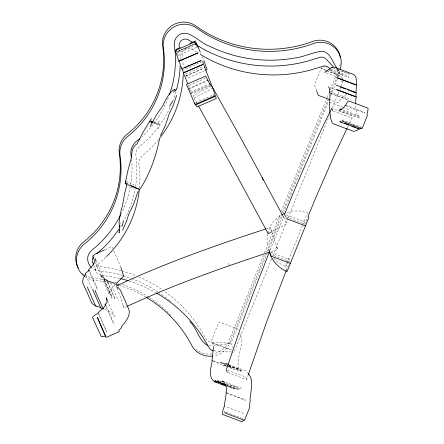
<?xml version="1.0" encoding="UTF-8"?>
<svg xmlns="http://www.w3.org/2000/svg" width="444" height="444" viewBox="0 0 444 444"><rect width="100%" height="100%" fill="white"/><g stroke="black" fill="none" stroke-linecap="round" stroke-linejoin="round"><path stroke-width="0.33" stroke-dasharray="2.22 1.67" d="M119.924 223.959L120.235 222.705M158.724 128.988L159.329 124.498L153.585 122.677M267.732 233.944L267.049 236.602L267.155 244.117M267.904 233.278C269.48 225.707 274.642 218.859 281.424 215.162M227.855 372.533L246.664 379.62L248.146 375.125M168.332 97.741C162.615 112.571 153.396 125.946 141.902 136.891M159.124 120.801L158.119 124.542L153.025 122.982M302.492 225.447L285.625 267.31L286.502 269.847L289.016 263.581M263.431 255.528L229.01 340.903A20.996 20.513 -19.1 0 1 213.919 353.624M264.469 252.958L280.258 213.803M281.291 211.233L326.84 98.257M327.1 97.613L328.654 93.762M330.208 89.91L338.489 69.369M265.457 254.434L229.742 343.018A20.996 20.513 -19.1 0 1 213.98 355.877M266.494 251.865L282.023 213.348M282.284 212.704L328.61 97.802M330.68 92.663L336.891 77.256M337.151 76.618L339.738 70.196M281.957 216.655L230.902 343.29L232.44 347.724M283.511 212.798L328.865 100.305M330.68 95.804L339.749 73.31L334.937 68.315M270.207 249.928L283.033 218.115M271.55 258.957L233.977 352.164L231.957 352.031M272.849 255.744L287.879 218.459M288.139 217.815L329.348 115.607M332.456 107.898L338.933 91.825M339.971 89.255L341.009 86.68M341.269 86.042L342.824 82.184L342.385 80.913M286.585 263.325L285.326 266.45L278.643 262.881L273.654 258.186M286.835 262.698L288.6 258.319L289.771 261.705L271.611 254.862M302.747 224.814L307.309 213.52L307.015 212.654L299.595 210.917L291.941 211.128L286.419 212.737M286.097 217.083L304.906 224.165L307.686 217.299M120.968 214.369C129.359 197.519 133.283 178.394 131.707 159.607M347.391 127.65L348.285 125.807M321.772 67.482L321.223 68.659L325.763 70.368M349.755 122.838L352.109 118.082L351.232 115.545L333.072 108.702M234.782 388.095L234.066 389.111L226.873 386.402M133.139 185.431L133.811 184.576L127.156 181.579M361.327 127.739L361.632 127.295L342.824 120.207M114.768 285.065C112.737 287.901 108.985 290.731 109.318 294.55L102.42 278.91M93.601 256.676L94.411 255.849M238.445 389.56L239.277 388.15L241.769 388.356L225.552 382.245M211.094 86.081L193.151 95.582L194.028 98.118L197.419 104.124M194.028 98.118L212.571 88.3M270.579 232.406L286.73 223.854L284.232 218.304M238.484 389.571L226.124 384.915M123.066 305.306L123.943 307.842L126.418 306.704M194.455 43.878L177.167 51.72L194.544 44.128M176.318 52.142L194.933 44.012M176.812 53.413L194.805 45.554M196.753 47.264L178.138 55.395L176.695 50.971M201.992 61.744L183.416 69.886M185.603 74.137L202.98 66.55M186.197 75.863L203.568 68.271M185.598 76.135L203.591 68.276M204.54 70.713L187.784 78.027L185.548 73.599M189.2 85.315L205.328 78.266M188.511 88.556L207.126 80.425M188.717 89.133L206.71 81.274M190.526 92.136L208.519 84.277M190.953 93.229L208.946 85.37M209.918 85.631L191.303 93.762L191.07 92.996M195.815 102.581L213.192 94.994M104.962 249.744L111.921 246.703L112.748 248.579M346.747 94.306L343.423 96.52L337.917 102.647L330.569 99.972M134.232 188.195L133.933 188.234M266.317 228.765L270.23 227.445L270.884 229.343L270.23 227.445M271.129 251.615L277.65 249.417L271.761 231.923M236.941 388.994L238.25 387.917L225.929 383.272M213.797 350.843L231.285 351.987M102.12 275.397L112.043 276.806A139.888 136.674 -19.1 0 1 119.825 278.46M101.382 275.302L100.982 275.141L95.46 262.632M101.559 275.263L99.334 274.742A6.172 6.027 -19.1 0 1 96.675 265.551L105.056 258.003A111.278 108.725 -19.1 0 0 106.055 257.054M208.919 345.787L212.942 346.02L230.902 343.29L210.722 341.969A6.172 6.027 -19.1 0 1 206.61 339.771L199.584 327.966A139.888 136.674 -19.1 0 0 163.409 290.565M235.07 388.272L236.968 387.962L226.59 384.054M243.701 413.442L225.541 406.604M153.774 121.845L159.074 123.432L158.941 124.387L153.358 122.705M122.711 275.585C113.015 271.495 101.798 272.805 92.33 268.481M123.36 275.791L131.113 278.371M337.568 69.286L338.861 69.775M342.108 70.996L345.998 72.461M346.647 72.705L348.59 73.443M333.261 68.148L351.42 74.986M322.721 66.245L327.261 67.954M330.503 69.181L348.818 76.168L348.829 77.445L329.37 70.113M326.323 70.363L321.134 68.409L314.507 84.837L316.283 89.966M326.973 70.607L340.592 75.741M326.407 70.613L340.676 75.991M326.301 72.96L336.03 76.629M330.342 87.579L335.531 89.533M329.415 91.342L348.873 98.668M330.053 93.062L348.213 99.9M331.102 93.54L347.963 99.894M345.36 105.167L364.818 112.499L364.918 113.053L345.46 105.722M329.703 102.353L342.674 107.243M343.323 107.487L349.162 109.685M342.929 109.896L359.79 116.25L359.768 117.355L341.608 110.512M339.199 110.595L358.658 117.926C355.777 114.014 355.866 108.813 355.7 104.168M333.3 110.994L352.109 118.082M285.869 214.791L304.029 221.628M270.735 252.325L288.894 259.168M238.367 329.287L218.909 321.956L212.288 338.389L211.4 342.646L230.941 350.033L231.252 349.778L211.799 342.446L213.026 343.878L213.464 347.269M229.171 364.641L245.543 370.812L247.691 373.043M228.838 365.423L239.954 369.624L240.354 371.722L222.838 365.123M228.632 365.412L239.66 369.563M226.14 364.646L228.083 365.379M228.732 365.623L239.111 369.536C235.659 360.65 241.852 348.895 241.919 339.538L239.699 333.133M225.569 364.535L228.166 365.512M228.815 365.756L241.786 370.646L242.38 371.5L228.76 366.367M224.22 364.657L226.168 365.39M212.948 360.744L220.08 363.431M223.97 364.901L231.757 367.832L231.402 368.07L228.161 366.849M213.242 361.227L220.379 363.914M223.621 365.135L227.511 366.605M227.628 370.241L245.787 377.084L246.664 379.62M220.091 381.074L221.389 381.563M220.102 381.607L222.05 382.345M226.146 384.909L235.226 388.328M226.928 385.492L234.06 388.178L232.606 388.139L226.767 385.941M226.984 392.962L245.793 400.05L245.454 400.283L227.295 393.44M225.863 412.165L244.022 419.008M131.74 278.627L139.316 281.668L149.04 286.524L157.731 291.791M128.455 184.465L129.631 184.998M127.622 185.348L133.3 187.945M127.772 184.687L129.654 185.553M197.019 52.153L190.643 48.263A6.172 6.027 -19.1 0 0 182.251 53.291L182.501 58.186M158.314 292.141L168.626 299.8M169.136 300.238L170.679 301.554M103.791 308.774L104.013 309.057M330.786 69.697L337.529 76.69M341.381 80.686L342.824 82.184M102.575 275.857L103.18 276.518M183.705 70.257L184.449 71.512M337.762 69.325L339.166 71.617L341.508 78.377M342.18 73.576L342.346 77.217L342.901 78.827M200.405 52.325L200.949 53.563M202.309 56.649L203.402 59.119M113.853 251.082L120.646 266.755M110.284 282.356L118.293 300.499M107.948 282.634L115.157 299.25L107.431 281.729M96.115 260.384L103.291 276.651M104.734 279.998L112.188 296.892L111.96 298.279L103.935 280.086M104.218 279.981L111.394 296.248M107.553 300.849L114.452 316.489L113.115 314.385L109.995 311.738L105.572 309.718L103.752 310.167L103.119 308.835M106.271 305.894L113.997 323.41L113.253 323.226L105.8 306.332M89.932 271.512L97.663 289.033L96.831 288.794L89.377 271.9M85.931 275.485L92.147 289.421M98.707 313.703L106.71 331.846L98.723 314.108M188.345 85.309L190.776 92.075M303.735 220.785L304.906 224.165M276.773 246.881L277.65 249.417M228.571 263.148L229.232 265.051M93.762 265.229L95.954 271.567M117.399 288.4L123.943 307.842M182.573 58.869L183.139 64.336A111.278 108.725 -19.1 0 1 183.239 66.367M179.498 49.994L180.064 55.461A111.278 108.725 -19.1 0 1 180.225 59.529M121.234 270.746A139.888 136.674 -19.1 0 0 108.974 267.932L96.259 265.867A6.172 6.027 -19.1 0 1 94.855 265.118M121.872 270.929A139.888 136.674 -19.1 0 1 136.253 275.852M138.689 276.867A139.888 136.674 -19.1 0 1 162.87 290.187M135.442 186.769A111.278 108.725 -19.1 0 0 136.691 163.048L135.842 154.856L136.197 150.477L139 147.019L145.36 141.536A111.278 108.725 -19.1 0 0 170.485 106.543M135.326 187.44A111.278 108.725 -19.1 0 1 124.076 220.285M121.379 225.069A111.278 108.725 -19.1 0 1 120.302 226.823M175.952 91.808A111.278 108.725 -19.1 0 1 173.127 100.227M129.382 281.135A139.888 136.674 -19.1 0 1 155.35 292.441M139.472 188.217A111.278 108.725 -19.1 0 0 139.76 171.928L138.911 163.731L139.266 159.352L142.074 155.894L148.435 150.411A111.278 108.725 -19.1 0 0 158.763 139.305M84.682 274.88A20.996 20.513 -19.1 0 0 94.2 278.294A125.18 122.305 -19.1 0 1 102.869 279.476M84.127 274.497A20.996 20.513 -19.1 0 1 82.046 272.783M84.86 276.612A20.996 20.513 -19.1 0 0 94.933 280.408A125.18 122.305 -19.1 0 1 112.16 283.372M114.025 281.923A125.18 122.305 -19.1 0 1 115.967 282.456M116.611 282.645A125.18 122.305 -19.1 0 1 119.825 283.622M122.366 284.465A125.18 122.305 -19.1 0 1 148.801 297.225M149.362 297.585A125.18 122.305 -19.1 0 1 165.656 310.195M166.628 311.1A125.18 122.305 -19.1 0 1 171.795 316.256M119.275 285.331A125.18 122.305 -19.1 0 1 145.549 296.897M211.899 353.973A20.996 20.513 -19.1 0 1 195.971 349.417M340.254 63.525A20.996 20.513 -19.1 0 1 339.244 67.455"/><path stroke-width="0.67" d="M355.694 103.646L355.827 99.062L356.371 96.875L336.608 89.61L356.06 96.942L355.822 95.998L356.271 92.646L336.768 85.292L336.474 85.559M213.464 347.269L211.949 360.739M356.232 85.148C356.099 81.729 357.259 76.612 353.807 74.498L334.349 67.166M119.242 229.981L119.092 232.85L119.203 231.857M226.335 392.718L224.242 406.116M119.364 227.955L119.603 225.519M355.933 92.89L356.504 84.937L337.046 77.606L336.78 77.817M159.463 139.255C155.983 156.837 149.611 174.503 139.777 189.533M202.614 61.472L204.834 67.71M125.114 183.711L128.122 169.686L131.174 158.48L132.368 149.478L135.02 145.316L137.102 143.778L143.59 131.33L151.398 118.526M119.386 230.708L119.647 229.404M214.602 380.847L214.552 381.757L226.224 386.152M123.482 220.607L122.244 226.179M217.51 380.63L217.443 381.646L225.918 384.843M176.657 95.338L172.866 106.377L169.397 113.32L165.462 125.191L161.139 134.332M212.299 360.5C210.933 367.449 207.198 380.625 217.038 382.273M127.373 183.05L124.653 193.423L122.355 206.471A10.14 1.077 -79.8 0 0 119.897 216.295L119.031 223.005L119.541 226.962L119.536 226.035M248.357 374.486L267.016 320.801L286.291 270.374M169.43 94.639C174.176 81.713 175.946 67.793 175.297 54.063C175.08 48.59 172.772 42.247 176.385 37.374C186.896 25.275 199.301 43.307 209.535 46.187C235.731 59.113 266.034 63.203 294.755 57.998C304.134 56.976 312.737 52.07 322.067 51.304C330.902 52.281 332.606 63.02 337.412 68.753M224.342 406.138L222.821 410.861L222.394 414.363L242.074 421.8L243.412 420.141M160.489 135.598L160.978 134.515M345.46 105.722L347.336 102.031L348.518 100.866L367.976 108.197L368.037 109.984L366.966 114.075L367.427 115.418L362.099 128.638L342.64 121.306L342.18 119.963M150.233 126.346L156.194 115.19L163.275 104.984A10.14 1.676 -58.9 0 1 170.196 93.018L172.394 90.643L174.609 89.444L174.048 89.966M347.091 128.266L332.623 159.085L316.722 195.449L308.192 216.05L308.774 217.743L287.085 271.539C278.56 268.098 271.778 260.772 269.436 251.837L254.062 291.086L239.566 330.752L226.329 369.752L227.211 372.288M339.199 110.595L340.243 108.93L341.63 109.407M138.178 191.087L133.55 204.345L128.827 213.941L126.279 221.9L122.588 230.164M329.37 70.113L329.726 69.464M120.696 214.974C115.013 225.963 107.487 235.953 98.524 244.483C95.072 247.857 90.432 250.383 88.306 254.895C86.724 259.196 88.145 264.408 91.359 267.566M172.699 101.038L169.58 106.26M105.716 304.645C104.174 308.241 100.4 310.106 98.168 312.859M175.241 90.942L175.852 89.993M85.52 274.409C83.766 276.984 81.813 280.269 83.028 283.466L91.847 303.158L93.584 304.695L96.187 305.822M330.38 68.365L331.579 67.077L333.028 67.577M361.044 128.133L359.573 129.187L340.115 121.856L339.821 121.39L341.769 122.122M329.01 69.075L326.34 71.645L324.353 72.228M175.374 50.488L175.569 51.06M221.445 363.941L220.896 364.391M115.906 283.849L123.743 276.162L120.868 267.393M173.376 92.141L176.612 89.1M87.906 287.052L87.523 287.601L95.843 306.454L97.502 306.293L101.043 307.764M93.196 289.072L92.752 289.71L101.032 308.48L103.33 308.602M139.455 139C132.906 142.879 129.176 150.039 131.491 157.559M96.598 253.768L101.981 249.128A111.278 108.725 -19.1 0 0 119.569 227.988M89.383 270.263L85.992 272.805L85.376 274.231M281.996 214.824L284.576 213.275M270.579 232.406L268.187 233.672L229.348 161.788L198.418 105.9M98.429 313.076L94.394 315.434L92.89 316.783L92.652 317.699L101.304 336.713L105.583 336.114L97.303 317.343L106.049 337.457L119.286 331.679L118.82 330.336L121.351 327.95L121.8 326.296C125.646 321.589 131.202 315.401 128.66 308.869L120.374 290.099L117.788 287.19M127.034 306.421C173.271 284.926 221.423 267.932 269.824 252.059M331.962 67.66L332.845 67.266M180.414 47.48L176.068 49.378L176.523 50.527M189.721 43.418L195.305 40.976L196.403 43.318M179.559 60.989L198.179 52.858L178.827 61.056L179.687 63.148M184.438 67.821L186.302 67.011M187.54 66.467L189.405 65.657M190.643 65.113L192.507 64.297M193.745 63.758L197.469 62.132M198.712 61.588L200.571 60.778M183.444 72.866L202.742 64.519L183.494 72.927M205.777 70.169L207.021 69.608L203.846 60.401M104.329 250.022L95.471 253.89L93.012 255.738L92.702 256.371L94.633 260.756M265.662 228.982C215.09 245.554 164.752 263.237 116.517 285.864L117.399 288.4M340.309 110.023L342.99 108.275L345.36 105.167M152.47 122.344L150.871 121.956L152.114 122.328M225.38 363.381L228.521 364.396M149.844 122.006L151.071 121.051L153.113 121.645M218.992 382.229L218.792 380.586M215.767 380.996L215.323 380.763L225.99 384.848M337.429 78.061L349.101 82.462M350.399 82.95L354.939 84.66M340.365 87.024L345.554 88.978M347.502 89.71L349.45 90.443M350.743 90.931L355.283 92.641M329.92 99.728L318.248 95.327L316.505 90.604M344.361 123.099L348.901 124.808M351.498 125.791L356.038 127.5M357.337 127.989L359.279 128.721L356.732 130.586L353.613 131.38L333.316 123.782L331.934 122.439L330.652 118.448L329.459 107.559L330.053 93.062M286.041 218.542L305.5 225.874M290.365 263.409L270.907 256.077L268.92 249.201M220.202 362.232L224.742 363.941M224.259 381.757L222.311 381.024C225.53 382.589 226.118 386.635 226.634 389.804L225.996 392.951M220.929 383.738L224.176 384.965M139.349 189.322L130.492 185.503L139.594 189.571M207.603 345.482C198.684 340.443 197.053 328.371 189.816 321.423M328.399 86.846C330.425 88.267 328.588 91.314 329.803 93.051M192.84 42.552L187.568 39.388A6.172 6.027 -19.1 0 0 179.176 44.417L179.215 47.264M196.714 45.099L198.374 46.187A139.888 136.674 -19.1 0 0 307.109 61.261L320.551 57.171A6.172 6.027 -19.1 0 1 326.268 59.324L333.971 67.316M200.338 54.335L201.443 55.062A139.888 136.674 -19.1 0 0 310.178 70.135L323.621 66.045A6.172 6.027 -19.1 0 1 329.343 68.198L330.303 69.197M209.762 83.733L210.539 85.359M248.202 373.526C254.468 380.408 250.394 391.331 250.066 399.617L250.144 401.764L249.356 405.788L249.817 407.131L244.489 420.351L225.03 413.02L224.57 411.677M194.4 42.158L194.805 42.657M114.73 284.182C113.053 281.313 109.046 282.345 106.893 280.508M210.19 84.826L207.748 80.153M197.375 46.992L196.981 46.431M126.362 184.771L126.102 183.394M125.891 183.827L125.946 181.035M195.56 43.745L196.209 44.999M195.393 104.462L196.953 106.949L216.295 98.518L213.031 88.894M283.905 217.704L242.307 140.826L211.694 85.764L212.571 88.3M201.193 60.506L181.824 68.659L182.856 71.207M194.577 103.125L195.532 104.967L214.768 96.57L214.624 96.059M196.043 45.011L194.622 42.069L175.164 50.561L178.943 61.261M207.953 80.736L205.733 76.024L186.497 84.427L195.038 104.468L214.274 96.065L213.808 94.722M196.32 43.068L200.133 51.709M107.393 281.379L106.527 279.809L103.657 279.459M104.734 279.998C104.878 277.267 101.826 277.716 101.038 275.779L101.587 277.034M107.276 300.222L106.172 297.719L106.915 300.089L107.06 302.708L104.978 304.318L105.522 305.705M89.1 271.278L88.622 269.68L91.897 266.311L94.65 262.471L95.405 260.312L95.288 258.508M103.119 308.835L95.388 291.314L95.732 290.287M184.26 74.808L187.673 83.528M181.957 68.909L180.875 66.2M211.738 85.453L204.812 67.743M332.656 110.75L331.773 108.214C314.485 142.857 299.023 178.388 284.571 214.302L285.448 216.833M262.271 177.55L263.153 180.086M92.879 262.693L93.54 264.591M271.106 229.981L271.545 231.274M93.39 263.614A6.172 6.027 -19.1 0 1 93.301 257.115M180.231 63.609A111.278 108.725 -19.1 0 1 176.684 89.177M213.27 350.771A6.172 6.027 -19.1 0 1 209.685 348.645L202.653 336.841A139.888 136.674 -19.1 0 0 156.493 293.096M120.468 278.616A139.888 136.674 -19.1 0 1 128.122 280.741M139.338 189.571A111.278 108.725 -19.1 0 1 106.554 256.571M183.317 71.8A111.278 108.725 -19.1 0 1 159.196 138.767M78.316 268.037A20.996 20.513 -19.1 0 1 83.672 241.886A96.57 94.356 -19.1 0 0 119.303 153.502A20.996 20.513 -19.1 0 1 127.045 134.293A96.57 94.356 -19.1 0 0 162.676 45.915A20.996 20.513 -19.1 0 1 172.683 25.142A20.996 20.513 -19.1 0 1 195.921 25.996A125.18 122.305 -19.1 0 0 311.266 41.986A20.996 20.513 -19.1 0 1 340.271 57.498M84.321 276.212A20.996 20.513 -19.1 0 1 84.399 243.995A96.57 94.356 -19.1 0 0 120.03 155.616A20.996 20.513 -19.1 0 1 127.778 136.402A96.57 94.356 -19.1 0 0 163.409 48.024A20.996 20.513 -19.1 0 1 173.415 27.256A20.996 20.513 -19.1 0 1 196.653 28.105A125.18 122.305 -19.1 0 0 311.999 44.095A20.996 20.513 -19.1 0 1 334.637 47.697A20.996 20.513 -19.1 0 1 339.976 69.569M212.632 356.088A20.996 20.513 -19.1 0 1 191.053 344.089A125.18 122.305 -19.1 0 0 146.126 297.236M115.407 284.21A125.18 122.305 -19.1 0 1 118.631 285.137"/></g></svg>
